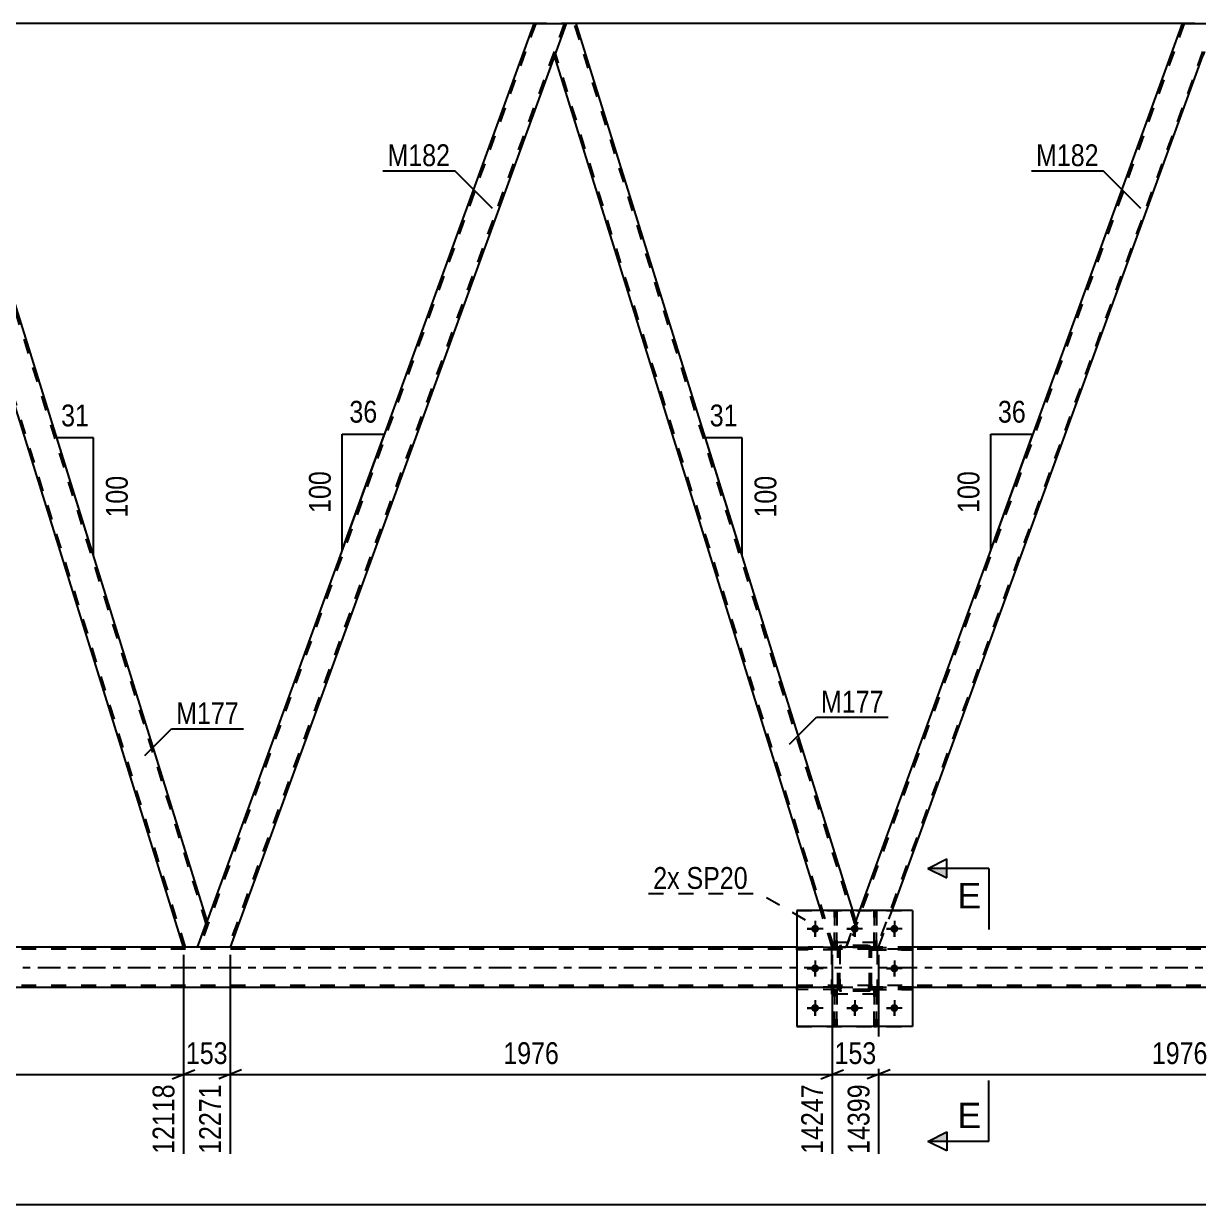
# Model space of a CAD drawing. Header units: millimetres. Extents: x 0 to 841, y 0 to 594.
# Drawn here: x 488.7 to 642.9, y 288.4 to 443.4 of the extents above; entities that cross this region are included whole.
import ezdxf

# ---------------------------------------------------------------- set-up
doc = ezdxf.new("R2010")
doc.units = ezdxf.units.MM
doc.linetypes.add('DXK_LINE_DOT2', pattern=[3.9198, 1.9599, -1.9599])
doc.linetypes.add('DXK_LINE_DOT3', pattern=[5.9187, 2.979, -0.9799, 0.9799, -0.9799])
doc.styles.add('Arial', font='ARIAL.TTF', dxfattribs={"height": 0.2})
doc.styles.add('Arial Narrow', font='ARIALN.TTF', dxfattribs={"height": 0.2})

# ---------------------------------------------------------------- blocks, each defined once
blk = doc.blocks.new('Part-318884321-4238 - 3831')
at = {"color": 7, "linetype": 'DXK_LINE_DOT2'}
for p, q in [((595.87, 322.35), (596.05, 322.39)), ((596.05, 322.39), (595.87, 322.35)), ((599.49, 322.39), (596.05, 322.39)), ((599.49, 322.39), (599.67, 322.35)), ((599.67, 322.35), (599.49, 322.39)), ((595.57, 321.91), (595.61, 322.09)), ((595.61, 322.09), (595.57, 321.91)), ((595.57, 316.87), (595.57, 321.91)), ((595.57, 321.91), (595.57, 321.91)), ((595.57, 316.87), (595.57, 321.91)), ((595.81, 321.91), (595.83, 322)), ((595.83, 322), (595.81, 321.91)), ((595.81, 316.87), (595.81, 321.91)), ((595.81, 321.91), (595.81, 321.91)), ((595.81, 321.91), (595.81, 316.87)), ((595.83, 322), (595.88, 322.08)), ((595.88, 322.08), (595.83, 322)), ((595.88, 322.08), (595.96, 322.13)), ((595.96, 322.13), (595.88, 322.08)), ((595.96, 322.13), (596.05, 322.15)), ((596.05, 322.15), (595.96, 322.13)), ((599.49, 322.15), (596.05, 322.15)), ((599.58, 322.13), (599.49, 322.15)), ((599.66, 322.08), (599.58, 322.13)), ((599.66, 322.08), (599.71, 322)), ((599.71, 322), (599.73, 321.91)), ((599.71, 322), (599.73, 321.91)), ((599.73, 316.87), (599.73, 321.91)), ((599.73, 321.91), (599.73, 321.91)), ((599.73, 316.87), (599.73, 321.91)), ((599.93, 322.09), (599.97, 321.91)), ((599.97, 321.91), (599.93, 322.09)), ((599.97, 316.87), (599.97, 321.91)), ((599.97, 321.91), (599.97, 321.91)), ((599.97, 316.87), (599.97, 321.91)), ((595.57, 316.87), (595.57, 316.87)), ((595.61, 316.69), (595.57, 316.87)), ((595.57, 316.87), (595.61, 316.69)), ((595.81, 316.87), (595.81, 316.87)), ((595.83, 316.78), (595.81, 316.87)), ((595.83, 316.78), (595.81, 316.87)), ((595.88, 316.7), (595.83, 316.78)), ((596.05, 316.39), (595.87, 316.43)), ((595.87, 316.43), (596.05, 316.39)), ((595.96, 316.65), (595.88, 316.7)), ((596.05, 316.63), (595.96, 316.65)), ((599.49, 316.63), (596.05, 316.63)), ((599.49, 316.39), (596.05, 316.39)), ((599.58, 316.65), (599.49, 316.63)), ((599.49, 316.63), (599.58, 316.65)), ((599.67, 316.43), (599.49, 316.39)), ((599.49, 316.39), (599.67, 316.43)), ((599.66, 316.7), (599.58, 316.65)), ((599.58, 316.65), (599.66, 316.7)), ((599.71, 316.78), (599.66, 316.7)), ((599.66, 316.7), (599.71, 316.78)), ((599.73, 316.87), (599.71, 316.78)), ((599.71, 316.78), (599.73, 316.87)), ((599.73, 316.87), (599.73, 316.87)), ((599.97, 316.87), (599.93, 316.69)), ((599.93, 316.69), (599.97, 316.87)), ((599.97, 316.87), (599.97, 316.87))]:
    blk.add_line(p, q, dxfattribs=at)
at = {"color": 7, "linetype": 'DXK_LINE_DOT3'}
blk.add_line((597.77, 319.39), (597.77, 319.39), dxfattribs=at)
at = {"color": 7, "linetype": 'DXK_LINE_DOT2'}
for centre, start, end in [((596.05, 321.91), 112.5, 157.5), ((596.05, 321.91), 112.5, 157.5), ((599.49, 321.91), 22.5, 67.5), ((599.49, 321.91), 22.5, 67.5), ((596.05, 316.87), 202.5, 247.5), ((596.05, 316.87), 202.5, 247.5), ((599.49, 316.87), 292.5, 337.5), ((599.49, 316.87), 292.5, 337.5)]:
    blk.add_arc(centre, 0.48, start, end, dxfattribs=at)
blk = doc.blocks.new('Part-318884321-3941 - 3831')
at = {"color": 7, "linetype": 'DXK_LINE_DOT2'}
for p, q in [((600.77, 322.79), (594.77, 322.79)), ((594.77, 315.99), (594.77, 322.79)), ((600.77, 315.99), (600.77, 322.79)), ((600.77, 315.99), (594.77, 315.99))]:
    blk.add_line(p, q, dxfattribs=at)
blk = doc.blocks.new('Part-318884321-4211 - 3831')
at = {"color": 7, "linetype": 'DXK_LINE_DOT2'}
for p, q in [((595.57, 322.15), (590.17, 322.15)), ((590.17, 322.15), (590.17, 321.83)), ((595.57, 321.83), (590.17, 321.83)), ((594.97, 321.83), (594.97, 322.15)), ((595.57, 321.83), (595.57, 322.15))]:
    blk.add_line(p, q, dxfattribs=at)
blk = doc.blocks.new('Part-318884321-4210 - 3831')
at = {"color": 2, "linetype": 'Continuous'}
for p, q in [((555.64, 443.39), (476.08, 443.39)), ((640.77, 443.39), (561.21, 443.39))]:
    blk.add_line(p, q, dxfattribs=at)
at = {"color": 7, "linetype": 'DXK_LINE_DOT2'}
for p, q in [((561.21, 443.39), (555.64, 443.39)), ((646.35, 443.39), (640.77, 443.39))]:
    blk.add_line(p, q, dxfattribs=at)
blk = doc.blocks.new('Part-318884321-4127 - 3831')
at = {"color": 7, "linetype": 'DXK_LINE_DOT2'}
for p, q in [((600.64, 316.63), (600.32, 316.63)), ((600.32, 316.63), (600.32, 311.79)), ((600.64, 311.79), (600.64, 316.63)), ((600.32, 316.03), (600.64, 316.03)), ((600.32, 311.79), (600.64, 311.79))]:
    blk.add_line(p, q, dxfattribs=at)
blk = doc.blocks.new('Part-318884321-4233 - 3831')
at = {"color": 7, "linetype": 'DXK_LINE_DOT2'}
for p, q in [((599.97, 316.63), (599.97, 316.95)), ((599.97, 316.95), (605.37, 316.95)), ((605.37, 316.63), (599.97, 316.63)), ((600.57, 316.63), (600.57, 316.95)), ((605.37, 316.95), (605.37, 316.63))]:
    blk.add_line(p, q, dxfattribs=at)
blk = doc.blocks.new('Part-318884321-4167 - 3831')
at = {"color": 7, "linetype": 'DXK_LINE_DOT2'}
for p, q in [((555.9, 443.39), (511.78, 322.17)), ((559.64, 443.39), (515.52, 322.17)), ((559.9, 443.39), (558.35, 439.14)), ((512.78, 325.64), (511.52, 322.17)), ((515.78, 322.17), (511.52, 322.17))]:
    blk.add_line(p, q, dxfattribs=at)
at = {"color": 2, "linetype": 'Continuous'}
for p, q in [((555.64, 443.39), (512.78, 325.64)), ((555.64, 443.39), (559.39, 443.39)), ((559.39, 443.39), (559.9, 443.39)), ((558.35, 439.14), (515.78, 322.17))]:
    blk.add_line(p, q, dxfattribs=at)
blk = doc.blocks.new('Part-318884321-4020 - 3831')
at = {"color": 7, "linetype": 'DXK_LINE_DOT2'}
for p, q in [((600.32, 322.15), (600.32, 326.99)), ((600.32, 326.99), (600.64, 326.99)), ((600.64, 326.99), (600.64, 322.15)), ((600.32, 322.75), (600.64, 322.75)), ((600.64, 322.15), (600.32, 322.15))]:
    blk.add_line(p, q, dxfattribs=at)
blk = doc.blocks.new('Part-318884321-4023 - 3831')
at = {"color": 7, "linetype": 'DXK_LINE_DOT2'}
for p, q in [((595.12, 322.15), (595.12, 326.99)), ((595.12, 326.99), (595.44, 326.99)), ((595.44, 326.99), (595.44, 322.15)), ((595.12, 322.75), (595.44, 322.75)), ((595.44, 322.15), (595.12, 322.15))]:
    blk.add_line(p, q, dxfattribs=at)
blk = doc.blocks.new('Part-318884321-4026 - 3831')
at = {"color": 7, "linetype": 'DXK_LINE_DOT2'}
for p, q in [((600.32, 311.79), (600.32, 316.63)), ((600.32, 316.63), (600.64, 316.63)), ((600.64, 316.63), (600.64, 311.79)), ((600.32, 316.03), (600.64, 316.03)), ((600.64, 311.79), (600.32, 311.79))]:
    blk.add_line(p, q, dxfattribs=at)
blk = doc.blocks.new('Part-318884321-4029 - 3831')
at = {"color": 7, "linetype": 'DXK_LINE_DOT2'}
for p, q in [((595.12, 311.79), (595.12, 316.63)), ((595.12, 316.63), (595.44, 316.63)), ((595.44, 316.63), (595.44, 311.79)), ((595.12, 316.03), (595.44, 316.03)), ((595.44, 311.79), (595.12, 311.79))]:
    blk.add_line(p, q, dxfattribs=at)
blk = doc.blocks.new('Part-318884321-4044 - 3831')
at = {"color": 2, "linetype": 'Continuous'}
for p, q in [((474.76, 443.39), (473.22, 439.14)), ((476.08, 443.39), (474.76, 443.39)), ((512.78, 325.64), (476.08, 443.39)), ((509.67, 322.17), (473.22, 439.14)), ((511.52, 322.17), (512.78, 325.64))]:
    blk.add_line(p, q, dxfattribs=at)
at = {"color": 7, "linetype": 'DXK_LINE_DOT2'}
for p, q in [((512.65, 325.26), (475.83, 443.39)), ((473.22, 439.14), (473.22, 439.14)), ((509.93, 322.17), (473.35, 439.51)), ((512.65, 325.26), (512.62, 325.18)), ((511.52, 322.17), (509.67, 322.17))]:
    blk.add_line(p, q, dxfattribs=at)
blk = doc.blocks.new('Part-318884321-4074 - 3831')
at = {"color": 7, "linetype": 'DXK_LINE_DOT2'}
for p, q in [((595.57, 322.15), (590.17, 322.15)), ((590.17, 321.83), (590.17, 322.15)), ((595.57, 321.83), (590.17, 321.83)), ((594.97, 321.83), (594.97, 322.15)), ((595.57, 322.15), (595.57, 321.83))]:
    blk.add_line(p, q, dxfattribs=at)
blk = doc.blocks.new('Part-318884321-4075 - 3831')
at = {"color": 7, "linetype": 'DXK_LINE_DOT2'}
for p, q in [((595.57, 316.95), (590.17, 316.95)), ((590.17, 316.63), (590.17, 316.95)), ((595.57, 316.63), (590.17, 316.63)), ((594.97, 316.63), (594.97, 316.95)), ((595.57, 316.95), (595.57, 316.63))]:
    blk.add_line(p, q, dxfattribs=at)
blk = doc.blocks.new('Part-318884321-4123 - 3831')
at = {"color": 7, "linetype": 'DXK_LINE_DOT2'}
for p, q in [((605.37, 322.15), (599.97, 322.15)), ((599.97, 322.15), (599.97, 321.83)), ((599.97, 321.83), (605.37, 321.83)), ((600.57, 321.83), (600.57, 322.15)), ((605.37, 321.83), (605.37, 322.15))]:
    blk.add_line(p, q, dxfattribs=at)
blk = doc.blocks.new('Part-318884321-4124 - 3831')
at = {"color": 7, "linetype": 'DXK_LINE_DOT2'}
for p, q in [((605.37, 316.95), (599.97, 316.95)), ((599.97, 316.95), (599.97, 316.63)), ((599.97, 316.63), (605.37, 316.63)), ((600.57, 316.63), (600.57, 316.95)), ((605.37, 316.63), (605.37, 316.95))]:
    blk.add_line(p, q, dxfattribs=at)
blk = doc.blocks.new('Bolt-318884321-4141 - 3831')
at = {"linetype": 'Continuous'}
for points in [[(593.09, 324.59, -1), (592.05, 324.59, -1)], [(598.29, 324.59, -1), (597.25, 324.59, -1)], [(603.49, 324.59, -1), (602.45, 324.59, -1)], [(593.09, 319.39, -1), (592.05, 319.39, -1)], [(603.49, 319.39, -1), (602.45, 319.39, -1)], [(593.09, 314.19, -1), (592.05, 314.19, -1)], [(598.29, 314.19, -1), (597.25, 314.19, -1)], [(603.49, 314.19, -1), (602.45, 314.19, -1)]]:
    blk.add_hatch(color=1, dxfattribs=at).paths.add_polyline_path(points)
at = {"color": 1, "linetype": 'Continuous'}
for p, q in [((592.57, 325.63), (592.57, 323.55)), ((597.77, 325.63), (597.77, 323.55)), ((602.97, 325.63), (602.97, 323.55)), ((593.61, 324.59), (591.53, 324.59)), ((598.81, 324.59), (596.73, 324.59)), ((604.01, 324.59), (601.93, 324.59)), ((593.61, 319.39), (591.53, 319.39)), ((592.57, 320.43), (592.57, 318.35)), ((604.01, 319.39), (601.93, 319.39)), ((602.97, 320.43), (602.97, 318.35)), ((592.57, 315.23), (592.57, 313.15)), ((597.77, 315.23), (597.77, 313.15)), ((602.97, 315.23), (602.97, 313.15)), ((593.61, 314.19), (591.53, 314.19)), ((598.81, 314.19), (596.73, 314.19)), ((604.01, 314.19), (601.93, 314.19))]:
    blk.add_line(p, q, dxfattribs=at)
blk = doc.blocks.new('Bolt-318884321-4142 - 3831')
at = {"color": 1, "linetype": 'Continuous'}
for p, q in [((592.57, 325.63), (592.57, 324.94)), ((597.77, 325.63), (597.77, 324.94)), ((602.97, 325.63), (602.97, 324.94)), ((591.53, 324.59), (592.22, 324.59)), ((592.57, 323.55), (592.57, 324.24)), ((593.61, 324.59), (592.92, 324.59)), ((596.73, 324.59), (597.42, 324.59)), ((597.77, 323.55), (597.77, 324.24)), ((598.81, 324.59), (598.12, 324.59)), ((601.93, 324.59), (602.62, 324.59)), ((602.97, 323.55), (602.97, 324.24)), ((604.01, 324.59), (603.32, 324.59)), ((591.53, 319.39), (592.22, 319.39)), ((592.57, 320.43), (592.57, 319.74)), ((593.61, 319.39), (592.92, 319.39)), ((601.93, 319.39), (602.62, 319.39)), ((602.97, 320.43), (602.97, 319.74)), ((604.01, 319.39), (603.32, 319.39)), ((592.57, 318.35), (592.57, 319.04)), ((602.97, 318.35), (602.97, 319.04)), ((592.57, 315.23), (592.57, 314.54)), ((597.77, 315.23), (597.77, 314.54)), ((602.97, 315.23), (602.97, 314.54)), ((591.53, 314.19), (592.22, 314.19)), ((592.57, 313.15), (592.57, 313.84)), ((593.61, 314.19), (592.92, 314.19)), ((596.73, 314.19), (597.42, 314.19)), ((597.77, 313.15), (597.77, 313.84)), ((598.81, 314.19), (598.12, 314.19)), ((601.93, 314.19), (602.62, 314.19)), ((602.97, 313.15), (602.97, 313.84)), ((604.01, 314.19), (603.32, 314.19))]:
    blk.add_line(p, q, dxfattribs=at)
blk = doc.blocks.new('Part-318884321-4152 - 3831')
at = {"color": 7, "linetype": 'DXK_LINE_DOT2'}
for p, q in [((745.13, 321.93), (64.39, 321.93)), ((605.37, 322.17), (590.17, 322.17)), ((745.13, 317.13), (64.39, 317.13)), ((605.37, 316.89), (590.17, 316.89))]:
    blk.add_line(p, q, dxfattribs=at)
at = {"color": 2, "linetype": 'Continuous'}
for p, q in [((590.17, 322.17), (349.97, 322.17)), ((745.13, 322.17), (605.37, 322.17)), ((590.17, 316.89), (349.97, 316.89)), ((745.13, 316.89), (605.37, 316.89))]:
    blk.add_line(p, q, dxfattribs=at)
at = {"color": 7, "linetype": 'DXK_LINE_DOT3'}
blk.add_line((64.39, 319.53), (745.13, 319.53), dxfattribs=at)
blk = doc.blocks.new('Part-318884321-4172 - 3831')
at = {"color": 2, "linetype": 'Continuous'}
for p, q in [((559.9, 443.39), (558.35, 439.14)), ((561.21, 443.39), (559.9, 443.39)), ((597.5, 326.99), (561.21, 443.39)), ((593.31, 326.99), (558.35, 439.14))]:
    blk.add_line(p, q, dxfattribs=at)
at = {"color": 7, "linetype": 'DXK_LINE_DOT2'}
for p, q in [((597.78, 325.26), (560.96, 443.39)), ((558.35, 439.14), (558.35, 439.14)), ((595.06, 322.17), (558.49, 439.51)), ((594.81, 322.17), (593.31, 326.99)), ((597.92, 325.64), (597.5, 326.99)), ((596.65, 322.17), (597.92, 325.64)), ((594.81, 322.17), (596.65, 322.17))]:
    blk.add_line(p, q, dxfattribs=at)
blk = doc.blocks.new('Part-318884321-4178 - 3831')
at = {"color": 7, "linetype": 'DXK_LINE_DOT2'}
for p, q in [((595.44, 316.63), (595.12, 316.63)), ((595.12, 316.63), (595.12, 311.79)), ((595.44, 311.79), (595.44, 316.63)), ((595.12, 316.03), (595.44, 316.03)), ((595.12, 311.79), (595.44, 311.79))]:
    blk.add_line(p, q, dxfattribs=at)
blk = doc.blocks.new('Part-318884321-4183 - 3831')
at = {"color": 7, "linetype": 'DXK_LINE_DOT2'}
for p, q in [((600.77, 322.79), (594.77, 322.79)), ((594.77, 315.99), (594.77, 322.79)), ((600.77, 315.99), (600.77, 322.79)), ((600.77, 315.99), (594.77, 315.99))]:
    blk.add_line(p, q, dxfattribs=at)
blk = doc.blocks.new('Part-318884321-4184 - 3831')
at = {"color": 7, "linetype": 'DXK_LINE_DOT2'}
for p, q in [((595.87, 322.35), (596.05, 322.39)), ((596.05, 322.39), (595.87, 322.35)), ((599.49, 322.39), (596.05, 322.39)), ((599.49, 322.39), (599.67, 322.35)), ((599.67, 322.35), (599.49, 322.39)), ((595.57, 321.91), (595.61, 322.09)), ((595.61, 322.09), (595.57, 321.91)), ((595.57, 316.87), (595.57, 321.91)), ((595.57, 321.91), (595.57, 321.91)), ((595.57, 316.87), (595.57, 321.91)), ((595.81, 321.91), (595.83, 322)), ((595.83, 322), (595.81, 321.91)), ((595.81, 316.87), (595.81, 321.91)), ((595.81, 321.91), (595.81, 321.91)), ((595.81, 321.91), (595.81, 316.87)), ((595.83, 322), (595.88, 322.08)), ((595.88, 322.08), (595.83, 322)), ((595.88, 322.08), (595.96, 322.13)), ((595.96, 322.13), (595.88, 322.08)), ((596.05, 322.15), (595.96, 322.13)), ((599.49, 322.15), (596.05, 322.15)), ((599.58, 322.13), (599.49, 322.15)), ((599.58, 322.13), (599.66, 322.08)), ((599.66, 322.08), (599.71, 322)), ((599.71, 322), (599.66, 322.08)), ((599.71, 322), (599.73, 321.91)), ((599.73, 321.91), (599.71, 322)), ((599.73, 316.87), (599.73, 321.91)), ((599.73, 321.91), (599.73, 321.91)), ((599.73, 316.87), (599.73, 321.91)), ((599.93, 322.09), (599.97, 321.91)), ((599.97, 321.91), (599.93, 322.09)), ((599.97, 316.87), (599.97, 321.91)), ((599.97, 321.91), (599.97, 321.91)), ((599.97, 316.87), (599.97, 321.91)), ((595.57, 316.87), (595.57, 316.87)), ((595.61, 316.69), (595.57, 316.87)), ((595.57, 316.87), (595.61, 316.69)), ((595.81, 316.87), (595.81, 316.87)), ((595.83, 316.78), (595.81, 316.87)), ((595.81, 316.87), (595.83, 316.78)), ((595.88, 316.7), (595.83, 316.78)), ((595.83, 316.78), (595.88, 316.7)), ((596.05, 316.39), (595.87, 316.43)), ((595.87, 316.43), (596.05, 316.39)), ((595.96, 316.65), (595.88, 316.7)), ((596.05, 316.63), (595.96, 316.65)), ((599.49, 316.63), (596.05, 316.63)), ((599.49, 316.39), (596.05, 316.39)), ((599.58, 316.65), (599.49, 316.63)), ((599.67, 316.43), (599.49, 316.39)), ((599.49, 316.39), (599.67, 316.43)), ((599.66, 316.7), (599.58, 316.65)), ((599.58, 316.65), (599.66, 316.7)), ((599.71, 316.78), (599.66, 316.7)), ((599.66, 316.7), (599.71, 316.78)), ((599.73, 316.87), (599.71, 316.78)), ((599.71, 316.78), (599.73, 316.87)), ((599.73, 316.87), (599.73, 316.87)), ((599.97, 316.87), (599.93, 316.69)), ((599.93, 316.69), (599.97, 316.87)), ((599.97, 316.87), (599.97, 316.87))]:
    blk.add_line(p, q, dxfattribs=at)
at = {"color": 7, "linetype": 'DXK_LINE_DOT3'}
blk.add_line((597.77, 319.39), (597.77, 319.39), dxfattribs=at)
at = {"color": 7, "linetype": 'DXK_LINE_DOT2'}
for centre, start, end in [((596.05, 321.91), 112.5, 157.5), ((596.05, 321.91), 112.5, 157.5), ((599.49, 321.91), 22.5, 67.5), ((599.49, 321.91), 22.5, 67.5), ((596.05, 316.87), 202.5, 247.5), ((596.05, 316.87), 202.5, 247.5), ((599.49, 316.87), 292.5, 337.5), ((599.49, 316.87), 292.5, 337.5)]:
    blk.add_arc(centre, 0.48, start, end, dxfattribs=at)
blk = doc.blocks.new('Part-318884321-4186 - 3831')
at = {"color": 7, "linetype": 'DXK_LINE_DOT2'}
for p, q in [((599.97, 321.83), (599.97, 322.15)), ((599.97, 322.15), (605.37, 322.15)), ((605.37, 321.83), (599.97, 321.83)), ((600.57, 321.83), (600.57, 322.15)), ((605.37, 322.15), (605.37, 321.83))]:
    blk.add_line(p, q, dxfattribs=at)
blk = doc.blocks.new('Part-318884321-4221 - 3831')
at = {"color": 2, "linetype": 'Continuous'}
for p, q in [((605.37, 326.99), (590.17, 326.99)), ((590.17, 326.99), (590.17, 311.79)), ((605.37, 326.99), (605.37, 311.79)), ((605.37, 311.79), (590.17, 311.79))]:
    blk.add_line(p, q, dxfattribs=at)
blk = doc.blocks.new('Part-318884321-4236 - 3831')
at = {"color": 7, "linetype": 'DXK_LINE_DOT2'}
for p, q in [((590.17, 326.99), (605.37, 326.99)), ((590.17, 326.99), (590.17, 311.79)), ((605.37, 326.99), (605.37, 311.79)), ((590.17, 311.79), (605.37, 311.79))]:
    blk.add_line(p, q, dxfattribs=at)
blk = doc.blocks.new('Part-318884321-4244 - 3831')
at = {"color": 7, "linetype": 'DXK_LINE_DOT2'}
for p, q in [((595.12, 326.99), (595.12, 322.15)), ((595.44, 326.99), (595.12, 326.99)), ((595.44, 322.15), (595.44, 326.99)), ((595.12, 322.75), (595.44, 322.75)), ((595.12, 322.15), (595.44, 322.15))]:
    blk.add_line(p, q, dxfattribs=at)
blk = doc.blocks.new('Part-318884321-4247 - 3831')
at = {"color": 7, "linetype": 'DXK_LINE_DOT2'}
for p, q in [((600.32, 326.99), (600.32, 322.15)), ((600.64, 326.99), (600.32, 326.99)), ((600.64, 322.15), (600.64, 326.99)), ((600.32, 322.75), (600.64, 322.75)), ((600.32, 322.15), (600.64, 322.15))]:
    blk.add_line(p, q, dxfattribs=at)
blk = doc.blocks.new('Part-318884321-4261 - 3831')
at = {"color": 7, "linetype": 'DXK_LINE_DOT2'}
for p, q in [((595.57, 316.95), (590.17, 316.95)), ((590.17, 316.95), (590.17, 316.63)), ((595.57, 316.63), (590.17, 316.63)), ((594.97, 316.63), (594.97, 316.95)), ((595.57, 316.63), (595.57, 316.95))]:
    blk.add_line(p, q, dxfattribs=at)
blk = doc.blocks.new('Part-318884321-4266 - 3831')
at = {"color": 7, "linetype": 'DXK_LINE_DOT2'}
for p, q in [((641.03, 443.39), (596.91, 322.17)), ((644.78, 443.39), (600.66, 322.17)), ((645.03, 443.39), (643.48, 439.14)), ((598.41, 326.99), (596.65, 322.17)), ((600.91, 322.17), (602.67, 326.99)), ((600.91, 322.17), (596.65, 322.17))]:
    blk.add_line(p, q, dxfattribs=at)
at = {"color": 2, "linetype": 'Continuous'}
for p, q in [((640.77, 443.39), (598.41, 326.99)), ((640.77, 443.39), (644.52, 443.39)), ((644.52, 443.39), (645.03, 443.39)), ((602.67, 326.99), (643.48, 439.14))]:
    blk.add_line(p, q, dxfattribs=at)
blk = doc.blocks.new('StraightDimension-318884321-21939 - 3831')
at = {"color": 7, "linetype": 'Continuous'}
for p, q in [((509.67, 321.17), (509.67, 295.05)), ((515.78, 321.17), (515.78, 295.05)), ((508.17, 304.89), (511.17, 306.09)), ((509.67, 305.49), (515.78, 305.49)), ((517.28, 306.09), (514.28, 304.89))]:
    blk.add_line(p, q, dxfattribs=at)
at = {"color": 0}
blk.add_wipeout([(516.07, 306.24), (516.07, 310.44), (509.38, 310.44), (509.38, 306.24)], dxfattribs=at)
at = {"color": 0, "linetype": 'Continuous'}
blk.add_wipeout([(515.18, 304.79), (510.98, 304.79), (510.98, 294.45), (515.18, 294.45)], dxfattribs=at)
at = {"color": 3, "style": 'Arial Narrow'}
blk.add_text('153', height=2.863, dxfattribs=at).set_placement((509.98, 306.84))
at = {"color": 3, "linetype": 'Continuous', "style": 'Arial Narrow'}
blk.add_text('12271', height=2.863, rotation=90.0002, dxfattribs=at).set_placement((514.58, 295.05))
blk = doc.blocks.new('StraightDimension-318884321-21936 - 3831')
at = {"color": 7, "linetype": 'Continuous'}
for p, q in [((600.91, 321.17), (600.91, 295.05)), ((679.94, 321.17), (679.94, 295.05)), ((602.41, 306.09), (599.41, 304.89)), ((600.91, 305.49), (679.94, 305.49)), ((678.44, 304.89), (681.44, 306.09))]:
    blk.add_line(p, q, dxfattribs=at)
at = {"color": 0}
blk.add_wipeout([(644.68, 306.24), (644.68, 310.44), (636.17, 310.44), (636.17, 306.24)], dxfattribs=at)
at = {"color": 0, "linetype": 'Continuous'}
blk.add_wipeout([(679.34, 304.79), (675.14, 304.79), (675.14, 294.45), (679.34, 294.45)], dxfattribs=at)
at = {"color": 3, "style": 'Arial Narrow'}
blk.add_text('1976', height=2.863, dxfattribs=at).set_placement((636.77, 306.84))
at = {"color": 3, "linetype": 'Continuous', "style": 'Arial Narrow'}
blk.add_text('16375', height=2.863, rotation=90.0002, dxfattribs=at).set_placement((678.74, 295.05))
blk = doc.blocks.new('StraightDimension-318884321-21920 - 3831')
at = {"color": 7, "linetype": 'Continuous'}
blk.add_line((53.53, 288.42), (791.34, 288.42), dxfattribs=at)
blk = doc.blocks.new('StraightDimension-318884321-21937 - 3831')
at = {"color": 7, "linetype": 'Continuous'}
for p, q in [((594.81, 321.17), (594.81, 295.05)), ((600.91, 321.17), (600.91, 295.05)), ((593.31, 304.89), (596.31, 306.09)), ((594.81, 305.49), (600.91, 305.49)), ((602.41, 306.09), (599.41, 304.89))]:
    blk.add_line(p, q, dxfattribs=at)
at = {"color": 0}
blk.add_wipeout([(601.2, 306.24), (601.2, 310.44), (594.52, 310.44), (594.52, 306.24)], dxfattribs=at)
at = {"color": 0, "linetype": 'Continuous'}
blk.add_wipeout([(600.31, 304.79), (596.11, 304.79), (596.11, 294.45), (600.31, 294.45)], dxfattribs=at)
at = {"color": 3, "style": 'Arial Narrow'}
blk.add_text('153', height=2.863, dxfattribs=at).set_placement((595.12, 306.84))
at = {"color": 3, "linetype": 'Continuous', "style": 'Arial Narrow'}
blk.add_text('14399', height=2.863, rotation=90.0002, dxfattribs=at).set_placement((599.71, 295.05))
blk = doc.blocks.new('StraightDimension-318884321-21938 - 3831')
at = {"color": 7, "linetype": 'Continuous'}
for p, q in [((515.78, 321.17), (515.78, 295.05)), ((594.81, 321.17), (594.81, 295.05)), ((517.28, 306.09), (514.28, 304.89)), ((515.78, 305.49), (594.81, 305.49)), ((593.31, 304.89), (596.31, 306.09))]:
    blk.add_line(p, q, dxfattribs=at)
at = {"color": 0}
blk.add_wipeout([(559.55, 306.24), (559.55, 310.44), (551.04, 310.44), (551.04, 306.24)], dxfattribs=at)
at = {"color": 0, "linetype": 'Continuous'}
blk.add_wipeout([(594.21, 304.79), (590.01, 304.79), (590.01, 294.45), (594.21, 294.45)], dxfattribs=at)
at = {"color": 3, "style": 'Arial Narrow'}
blk.add_text('1976', height=2.863, dxfattribs=at).set_placement((551.64, 306.84))
at = {"color": 3, "linetype": 'Continuous', "style": 'Arial Narrow'}
blk.add_text('14247', height=2.863, rotation=90.0002, dxfattribs=at).set_placement((593.61, 295.05))
blk = doc.blocks.new('StraightDimension-318884321-21940 - 3831')
at = {"color": 7, "linetype": 'Continuous'}
for p, q in [((430.64, 321.17), (430.64, 295.05)), ((509.67, 321.17), (509.67, 295.05)), ((432.14, 306.09), (429.14, 304.89)), ((430.64, 305.49), (509.67, 305.49)), ((508.17, 304.89), (511.17, 306.09))]:
    blk.add_line(p, q, dxfattribs=at)
at = {"color": 0}
blk.add_wipeout([(474.41, 306.24), (474.41, 310.44), (465.9, 310.44), (465.9, 306.24)], dxfattribs=at)
at = {"color": 0, "linetype": 'Continuous'}
blk.add_wipeout([(509.07, 304.79), (504.87, 304.79), (504.87, 294.45), (509.07, 294.45)], dxfattribs=at)
at = {"color": 3, "style": 'Arial Narrow'}
blk.add_text('1976', height=2.863, dxfattribs=at).set_placement((466.5, 306.84))
at = {"color": 3, "linetype": 'Continuous', "style": 'Arial Narrow'}
blk.add_text('12118', height=2.863, rotation=90.0002, dxfattribs=at).set_placement((508.47, 295.05))
blk = doc.blocks.new('AngleDimension-318884321-22360 - 3831')
at = {"color": 7, "linetype": 'Continuous'}
for p, q in [((497.06, 376.09), (493.02, 389.03)), ((497.84, 389.03), (493.02, 389.03)), ((497.84, 373.57), (493.02, 389.03)), ((497.84, 373.57), (497.84, 389.03))]:
    blk.add_line(p, q, dxfattribs=at)
at = {"color": 0}
for points in [[(497.86, 389.93), (497.86, 394.13), (493, 394.13), (493, 389.93)], [(502.94, 384.64), (498.74, 384.64), (498.74, 377.96), (502.94, 377.96)]]:
    blk.add_wipeout(points, dxfattribs=at)
at = {"color": 3, "style": 'Arial Narrow'}
blk.add_text('31', height=2.863, dxfattribs=at).set_placement((493.6, 390.53))
blk.add_text('100', height=2.863, rotation=90.0002, dxfattribs=at).set_placement((502.34, 378.56))
blk = doc.blocks.new('AngleDimension-318884321-22388 - 3831')
at = {"color": 7, "linetype": 'Continuous'}
for p, q in [((582.19, 376.09), (578.16, 389.03)), ((582.98, 389.03), (578.16, 389.03)), ((582.98, 373.57), (578.16, 389.03)), ((582.98, 373.57), (582.98, 389.03))]:
    blk.add_line(p, q, dxfattribs=at)
at = {"color": 0}
for points in [[(582.99, 389.93), (582.99, 394.13), (578.14, 394.13), (578.14, 389.93)], [(588.08, 384.64), (583.88, 384.64), (583.88, 377.96), (588.08, 377.96)]]:
    blk.add_wipeout(points, dxfattribs=at)
at = {"color": 3, "style": 'Arial Narrow'}
blk.add_text('31', height=2.863, dxfattribs=at).set_placement((578.74, 390.53))
blk.add_text('100', height=2.863, rotation=90.0002, dxfattribs=at).set_placement((587.48, 378.56))
blk = doc.blocks.new('AngleDimension-318884321-22390 - 3831')
at = {"color": 7, "linetype": 'Continuous'}
for p, q in [((530.49, 389.52), (536.04, 389.52)), ((530.49, 374.3), (536.04, 389.52)), ((530.49, 374.3), (530.49, 389.52)), ((533.16, 381.62), (536.04, 389.52))]:
    blk.add_line(p, q, dxfattribs=at)
at = {"color": 0}
for points in [[(535.69, 390.42), (535.69, 394.62), (530.84, 394.62), (530.84, 390.42)], [(529.59, 385.25), (525.39, 385.25), (525.39, 378.57), (529.59, 378.57)]]:
    blk.add_wipeout(points, dxfattribs=at)
at = {"color": 3, "style": 'Arial Narrow'}
blk.add_text('36', height=2.863, dxfattribs=at).set_placement((531.44, 391.02))
blk.add_text('100', height=2.863, rotation=90.0002, dxfattribs=at).set_placement((528.99, 379.17))
blk = doc.blocks.new('AngleDimension-318884321-22418 - 3831')
at = {"color": 7, "linetype": 'Continuous'}
for p, q in [((615.63, 389.52), (621.17, 389.52)), ((615.63, 374.3), (621.17, 389.52)), ((615.63, 374.3), (615.63, 389.52)), ((618.29, 381.62), (621.17, 389.52))]:
    blk.add_line(p, q, dxfattribs=at)
at = {"color": 0}
for points in [[(620.83, 390.42), (620.83, 394.62), (615.97, 394.62), (615.97, 390.42)], [(614.73, 385.25), (610.53, 385.25), (610.53, 378.57), (614.73, 378.57)]]:
    blk.add_wipeout(points, dxfattribs=at)
at = {"color": 3, "style": 'Arial Narrow'}
blk.add_text('36', height=2.863, dxfattribs=at).set_placement((616.57, 391.02))
blk.add_text('100', height=2.863, rotation=90.0002, dxfattribs=at).set_placement((614.13, 379.17))
blk = doc.blocks.new('MarkSet-318884321-22470 - 3831')
at = {"color": 30, "linetype": 'DXK_LINE_DOT2'}
blk.add_line((591.29, 325.73), (585.23, 329.23), dxfattribs=at)
at = {"color": 0}
for points in [[(574.79, 329.83), (574.79, 332.83), (571.32, 332.83), (571.32, 329.83)], [(583.73, 329.83), (583.73, 332.83), (575.69, 332.83), (575.69, 329.83)]]:
    blk.add_wipeout(points, dxfattribs=at)
for points in [[(574.79, 329.83), (574.79, 332.83), (571.32, 332.83), (571.32, 329.83)], [(583.73, 329.83), (583.73, 332.83), (575.69, 332.83), (575.69, 329.83)]]:
    blk.add_wipeout(points, dxfattribs=at)
at = {"color": 30, "linetype": 'DXK_LINE_DOT2'}
blk.add_line((570.72, 329.23), (585.23, 329.23), dxfattribs=at)
at = {"color": 3, "style": 'Arial Narrow'}
for s, p in [('2x', (571.32, 329.83)), ('SP20', (575.69, 329.83))]:
    blk.add_text(s, height=2.863, dxfattribs=at).set_placement(p)
blk = doc.blocks.new('SectionMark-318884321-25237 - 3831')
at = {"linetype": 'Continuous'}
for points in [[(609.87, 332.51), (609.87, 331.26), (607.37, 332.51)], [(609.87, 297.93), (609.87, 296.68), (607.37, 296.68)]]:
    blk.add_hatch(color=6, dxfattribs=at).paths.add_polyline_path(points)
at = {"color": 6, "linetype": 'Continuous'}
for p, q in [((607.37, 332.51), (609.87, 333.76)), ((609.87, 331.26), (609.87, 333.76)), ((615.37, 332.51), (607.37, 332.51)), ((607.37, 332.51), (609.87, 331.26)), ((615.37, 332.51), (615.37, 324.51)), ((615.37, 296.68), (615.37, 304.68)), ((607.37, 296.68), (609.87, 297.93)), ((609.87, 297.93), (609.87, 295.43)), ((615.37, 296.68), (607.37, 296.68)), ((609.87, 295.43), (607.37, 296.68))]:
    blk.add_line(p, q, dxfattribs=at)
at = {"color": 0, "linetype": 'Continuous'}
for points in [[(614.37, 327.26), (614.37, 330.76), (611.26, 330.76), (611.26, 327.26)], [(614.37, 298.43), (614.37, 301.93), (611.26, 301.93), (611.26, 298.43)]]:
    blk.add_wipeout(points, dxfattribs=at)
at = {"color": 3, "linetype": 'Continuous', "style": 'Arial'}
for p in [(611.26, 327.26), (611.26, 298.43)]:
    blk.add_text('E', height=3.34, dxfattribs=at).set_placement(p)
blk = doc.blocks.new('Mark-318884321-21791 - 3831')
at = {"color": 0}
blk.add_wipeout([(516.92, 351.45), (516.92, 354.45), (508.7, 354.45), (508.7, 351.45)], dxfattribs=at)
blk.add_wipeout([(516.92, 351.45), (516.92, 354.45), (508.7, 354.45), (508.7, 351.45)], dxfattribs=at)
at = {"color": 30, "linetype": 'Continuous'}
for p, q in [((504.57, 347.32), (508.1, 350.85)), ((508.1, 350.85), (517.52, 350.85))]:
    blk.add_line(p, q, dxfattribs=at)
at = {"color": 3, "style": 'Arial Narrow'}
blk.add_text('M177', height=2.863, dxfattribs=at).set_placement((508.7, 351.45))
blk = doc.blocks.new('Mark-318884321-21803 - 3831')
at = {"color": 0}
blk.add_wipeout([(544.66, 424.68), (544.66, 427.68), (536.44, 427.68), (536.44, 424.68)], dxfattribs=at)
blk.add_wipeout([(544.66, 424.68), (544.66, 427.68), (536.44, 427.68), (536.44, 424.68)], dxfattribs=at)
at = {"color": 30, "linetype": 'Continuous'}
for p in [(535.84, 424.08), (550.21, 419.13)]:
    blk.add_line(p, (545.26, 424.08), dxfattribs=at)
at = {"color": 3, "style": 'Arial Narrow'}
blk.add_text('M182', height=2.863, dxfattribs=at).set_placement((536.44, 424.68))
blk = doc.blocks.new('Mark-318884321-21806 - 3831')
at = {"color": 0}
blk.add_wipeout([(601.57, 352.96), (601.57, 355.96), (593.34, 355.96), (593.34, 352.96)], dxfattribs=at)
blk.add_wipeout([(601.57, 352.96), (601.57, 355.96), (593.34, 355.96), (593.34, 352.96)], dxfattribs=at)
at = {"color": 30, "linetype": 'Continuous'}
for p, q in [((589.21, 348.82), (592.74, 352.36)), ((592.74, 352.36), (602.17, 352.36))]:
    blk.add_line(p, q, dxfattribs=at)
at = {"color": 3, "style": 'Arial Narrow'}
blk.add_text('M177', height=2.863, dxfattribs=at).set_placement((593.34, 352.96))
blk = doc.blocks.new('Mark-318884321-21833 - 3831')
at = {"color": 0}
blk.add_wipeout([(629.79, 424.68), (629.79, 427.68), (621.57, 427.68), (621.57, 424.68)], dxfattribs=at)
blk.add_wipeout([(629.79, 424.68), (629.79, 427.68), (621.57, 427.68), (621.57, 424.68)], dxfattribs=at)
at = {"color": 30, "linetype": 'Continuous'}
for p in [(620.97, 424.08), (635.34, 419.13)]:
    blk.add_line(p, (630.39, 424.08), dxfattribs=at)
at = {"color": 3, "style": 'Arial Narrow'}
blk.add_text('M182', height=2.863, dxfattribs=at).set_placement((621.57, 424.68))

msp = doc.modelspace()

# ---------------------------------------------------------------- block references
for name in ['Part-318884321-4210 - 3831', 'Part-318884321-4044 - 3831', 'Part-318884321-4167 - 3831', 'Part-318884321-4172 - 3831', 'Part-318884321-4266 - 3831', 'Part-318884321-4221 - 3831', 'Part-318884321-4236 - 3831', 'Part-318884321-4023 - 3831', 'Part-318884321-4244 - 3831', 'Part-318884321-4020 - 3831', 'Part-318884321-4247 - 3831', 'Bolt-318884321-4141 - 3831', 'Bolt-318884321-4142 - 3831', 'Part-318884321-3941 - 3831', 'Part-318884321-4183 - 3831', 'Part-318884321-4238 - 3831', 'Part-318884321-4184 - 3831', 'Part-318884321-4152 - 3831', 'Part-318884321-4211 - 3831', 'Part-318884321-4074 - 3831', 'Part-318884321-4123 - 3831', 'Part-318884321-4186 - 3831', 'Part-318884321-4075 - 3831', 'Part-318884321-4261 - 3831', 'Part-318884321-4029 - 3831', 'Part-318884321-4178 - 3831', 'Part-318884321-4233 - 3831', 'Part-318884321-4124 - 3831', 'Part-318884321-4127 - 3831', 'Part-318884321-4026 - 3831']:
    msp.add_blockref(name, (0, 0))

# ---------------------------------------------------------------- next in the draw order: block references
for name in ['StraightDimension-318884321-21939 - 3831', 'StraightDimension-318884321-21936 - 3831']:
    msp.add_blockref(name, (0, 0))

# ---------------------------------------------------------------- next in the draw order: block references
msp.add_blockref('StraightDimension-318884321-21920 - 3831', (0, 0))

# ---------------------------------------------------------------- next in the draw order: block references
for name in ['Mark-318884321-21803 - 3831', 'Mark-318884321-21833 - 3831', 'AngleDimension-318884321-22360 - 3831', 'AngleDimension-318884321-22390 - 3831', 'AngleDimension-318884321-22388 - 3831', 'AngleDimension-318884321-22418 - 3831', 'Mark-318884321-21806 - 3831', 'Mark-318884321-21791 - 3831', 'SectionMark-318884321-25237 - 3831', 'MarkSet-318884321-22470 - 3831', 'StraightDimension-318884321-21940 - 3831', 'StraightDimension-318884321-21937 - 3831']:
    msp.add_blockref(name, (0, 0))

# ---------------------------------------------------------------- next in the draw order: block references
msp.add_blockref('StraightDimension-318884321-21938 - 3831', (0, 0))

doc.saveas('drawing.dxf')
